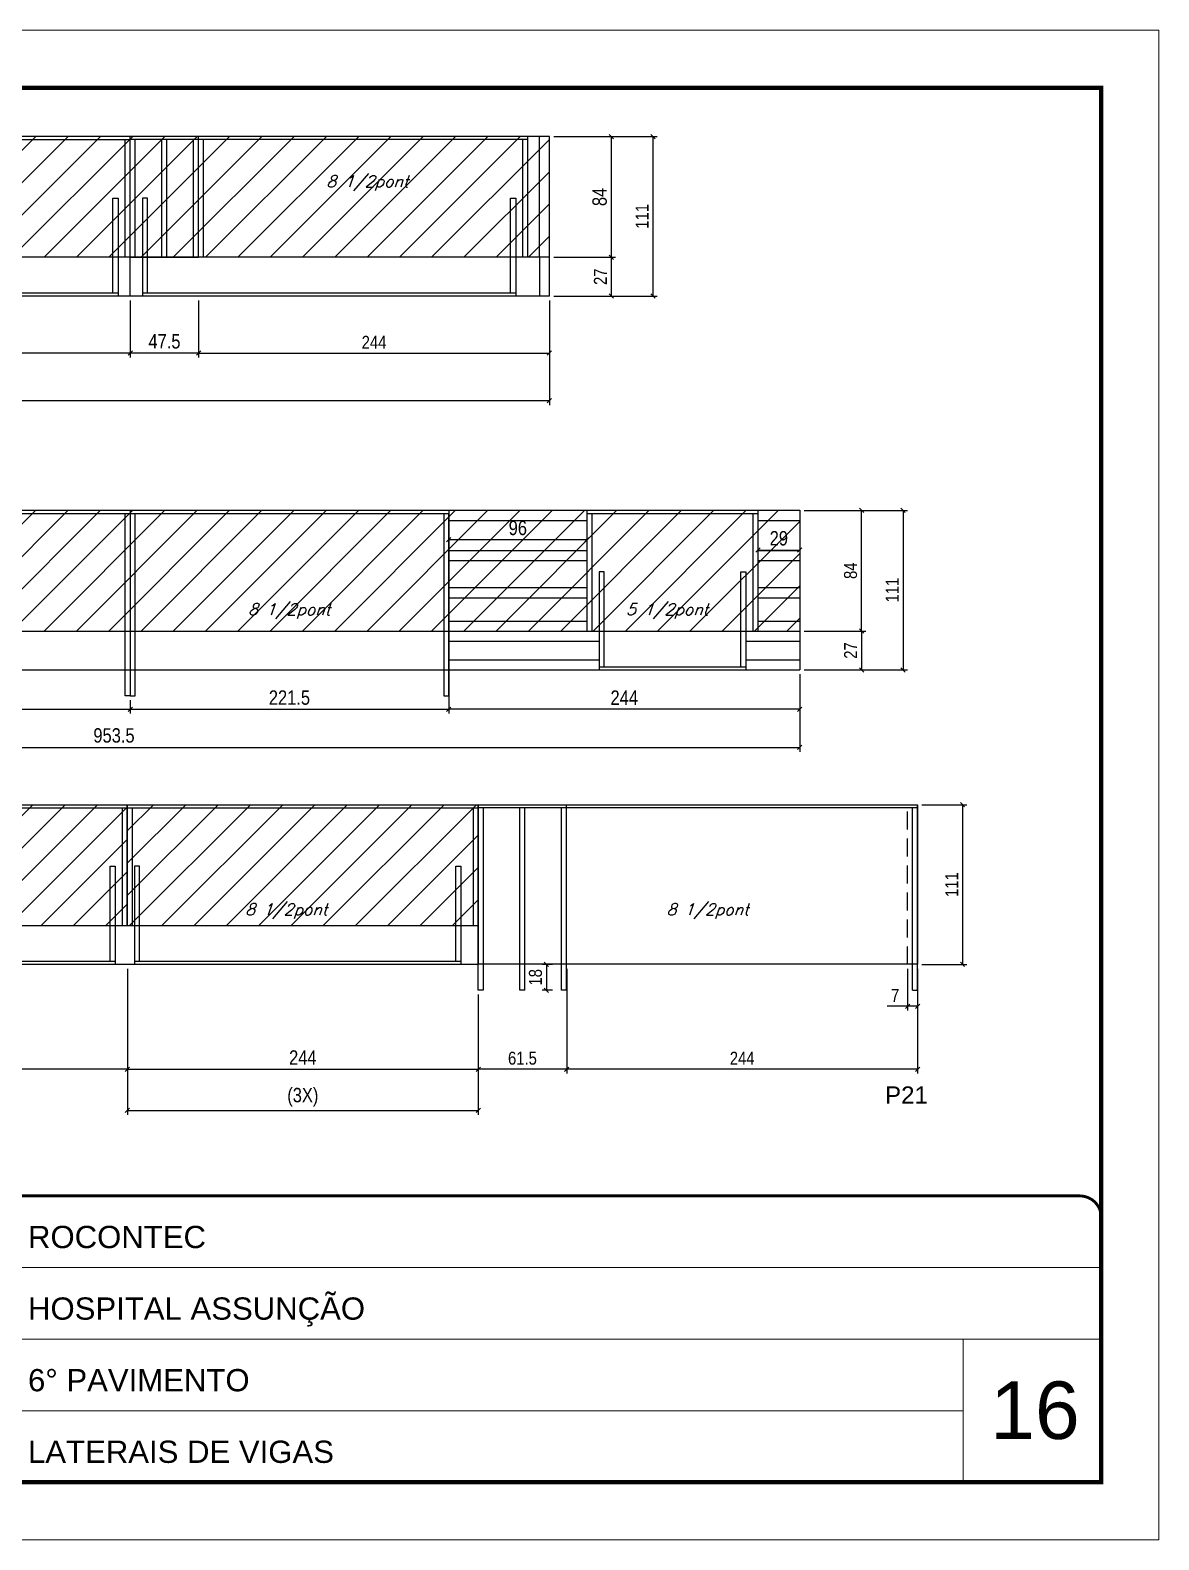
# Model space of a CAD drawing. Extents: x -20960 to -5926, y -2106 to 21915.
# Drawn here: x -6738 to -5953, y 17420 to 18470 of the extents above; entities that cross this region are included whole.
import ezdxf

# ---------------------------------------------------------------- set-up
doc = ezdxf.new("R2010")
doc.units = 0
for name, pattern in [('CONTINUO', [0]), ('DASHED', [0.75, 0.5, -0.25]), ('HIDDEN', [0.375, 0.25, -0.125])]:
    doc.linetypes.add(name, pattern=pattern)
for name, color, linetype in [('5', 5, 'Continuous'), ('COTA', 241, 'Continuous'), ('Painéis', 200, 'Continuous'), ('SARR_2.2x7', 40, 'Continuous'), ('SARR_3.5x7', 81, 'Continuous'), ('texto', 7, 'Continuous')]:
    doc.layers.add(name, color=color, linetype=linetype)
for name, color, linetype, lineweight in [('CARIMBO', 255, 'Continuous', 9), ('Folhas', 255, 'Continuous', 9), ('Hachura', 251, 'Continuous', 9), ('SARRAFO DE PRESSAO', 251, 'DASHED', 9)]:
    doc.layers.add(name, color=color, linetype=linetype, lineweight=lineweight)
doc.styles.add('ARIAL', font='arial.ttf')
doc.styles.add('COTA TECNICA', font='techl___.ttf', dxfattribs={"height": 10})
doc.styles.add('COTA TECNICA-50', font='techl___.ttf', dxfattribs={"height": 9})
doc.styles.add('Romans', font='romans.shx')
doc.styles.get("Standard").update_dxf_attribs({"font": 'arial.ttf'})
doc.dimstyles.new('COTA PAINEL-50', dxfattribs={"dimtxt": 9, "dimasz": 3, "dimexe": 3, "dimexo": 3, "dimgap": 3, "dimtad": 1, "dimdec": 1, "dimzin": 12, "dimdsep": 46, "dimtxsty": 'COTA TECNICA-50', "dimblk1": 'OBLIQUE', "dimblk2": 'OBLIQUE', "dimsah": 1, "dimcen": 0.9, "dimclrd": 4, "dimclre": 4, "dimclrt": 240, "dimadec": 1, "dimazin": 3, "dimtfac": 1, "dimtdec": 1, "dimtmove": 0, "dimatfit": 3, "dimfxl": 1, "dimtolj": 1, "dimtzin": 12, "dimarcsym": 0})
doc.dimstyles.new('PAINEL', dxfattribs={"dimtxt": 10, "dimasz": 3, "dimexe": 3, "dimexo": 3, "dimgap": 3, "dimtad": 1, "dimdec": 1, "dimzin": 12, "dimdsep": 46, "dimtxsty": 'COTA TECNICA', "dimblk1": 'OBLIQUE', "dimblk2": 'OBLIQUE', "dimsah": 1, "dimcen": 0.9, "dimclrd": 4, "dimclre": 4, "dimclrt": 240, "dimadec": 1, "dimazin": 3, "dimtfac": 1, "dimtdec": 1, "dimtmove": 0, "dimatfit": 3, "dimfxl": 1, "dimtolj": 1, "dimtzin": 12, "dimarcsym": 0})

# ---------------------------------------------------------------- blocks, each defined once
blk = doc.blocks.new('9999999999')
at = {"color": 30, "linetype": 'CONTINUO'}
for p, q in [((98564.6, 34379.6), (99584, 34379.6)), ((98564.6, 34329.8), (99488, 34329.8)), ((99584, 34329.8), (99488, 34329.8)), ((99488, 34329.8), (99488, 34230.2)), ((98564.6, 34280), (99488, 34280))]:
    blk.add_line(p, q, dxfattribs=at)
at = {"color": 30, "linetype": 'CONTINUO', "const_width": 2}
blk.add_lwpolyline([(99584, 34230.2), (99584, 34414.4, 0.414214), (99569, 34429.4), (98229, 34429.4, 0.414214), (98214, 34414.4), (98214, 34245.2, 0.414214), (98229, 34230.2), (99584, 34230.2)], format="xyb", dxfattribs=at)
at = {"layer": 'Folhas'}
blk.add_lwpolyline([(98139, 34190.2), (99624, 34190.2), (99624, 35240.2), (98139, 35240.2)], close=True, dxfattribs=at)
at = {"layer": 'Folhas', "color": 30, "const_width": 3}
blk.add_lwpolyline([(98214, 34230.2), (99584, 34230.2), (99584, 35200.2), (98214, 35200.2)], close=True, dxfattribs=at)
at = {"color": 7, "linetype": 'Continuous', "ltscale": 5, "style": 'ARIAL'}
for s, height, p in [('ROCONTEC', 15.48, (98837.7, 34393.1)), ('HOSPITAL ASSUNÇÃO', 15.483, (98837.7, 34343.3)), ('6° PAVIMENTO', 15.483, (98837.7, 34293.5)), ('LATERAIS DE VIGAS', 15.483, (98837.7, 34243.7))]:
    blk.add_text(s, height=height, dxfattribs=at).set_placement(p)
blk = doc.blocks.new('_Oblique')
at = {"color": 0, "linetype": 'ByBlock', "lineweight": -2}
blk.add_line((-0.5, -0.5), (0.5, 0.5), dxfattribs=at)
blk = doc.blocks.new('*D280')
at = {"layer": 'COTA', "color": 4, "linetype": 'ByBlock', "lineweight": -2, "transparency": 16777216}
for p, q in [((-6668.7, 18281.7), (-6668.7, 18242.1)), ((-6621.2, 18281.7), (-6621.2, 18242.1)), ((-6621.2, 18245.1), (-6668.7, 18245.1))]:
    blk.add_line(p, q, dxfattribs=at)
at = {"layer": 'Defpoints', "color": 0, "linetype": 'ByBlock', "transparency": 16777216}
for p in [(-6668.7, 18284.7), (-6621.2, 18284.7), (-6668.7, 18245.1)]:
    blk.add_point(p, dxfattribs=at)
at = {"layer": 'COTA', "color": 4, "linetype": 'ByBlock', "lineweight": -2, "transparency": 16777216, "xscale": 3, "yscale": 3, "zscale": 3, "rotation": 180}
blk.add_blockref('_Oblique', (-6668.7, 18245.1), dxfattribs=at)
at = {"layer": 'COTA', "color": 4, "linetype": 'ByBlock', "lineweight": -2, "transparency": 16777216, "xscale": 3, "yscale": 3, "zscale": 3}
blk.add_blockref('_Oblique', (-6621.2, 18245.1), dxfattribs=at)
at = {"layer": 'COTA', "color": 240, "linetype": 'ByBlock', "transparency": 16777216, "insert": (-6644.9, 18253.2), "char_height": 10, "attachment_point": 5, "style": 'COTA TECNICA'}
blk.add_mtext('\\A1;47.5', dxfattribs=at)
blk = doc.blocks.new('*D281')
at = {"layer": 'COTA', "color": 4, "linetype": 'ByBlock', "lineweight": -2, "transparency": 16777216}
for p, q in [((-6912.7, 18281.7), (-6912.7, 18242.1)), ((-6668.7, 18281.7), (-6668.7, 18242.1)), ((-6668.7, 18245.1), (-6912.7, 18245.1))]:
    blk.add_line(p, q, dxfattribs=at)
at = {"layer": 'Defpoints', "color": 0, "linetype": 'ByBlock', "transparency": 16777216}
for p in [(-6912.7, 18284.7), (-6668.7, 18284.7), (-6912.7, 18245.1)]:
    blk.add_point(p, dxfattribs=at)
at = {"layer": 'COTA', "color": 4, "linetype": 'ByBlock', "lineweight": -2, "transparency": 16777216, "xscale": 3, "yscale": 3, "zscale": 3, "rotation": 180}
blk.add_blockref('_Oblique', (-6912.7, 18245.1), dxfattribs=at)
at = {"layer": 'COTA', "color": 4, "linetype": 'ByBlock', "lineweight": -2, "transparency": 16777216, "xscale": 3, "yscale": 3, "zscale": 3}
blk.add_blockref('_Oblique', (-6668.7, 18245.1), dxfattribs=at)
at = {"layer": 'COTA', "color": 240, "linetype": 'ByBlock', "transparency": 16777216, "insert": (-6790.7, 18253.1), "char_height": 10, "attachment_point": 5, "style": 'COTA TECNICA'}
blk.add_mtext('\\A1;244', dxfattribs=at)
blk = doc.blocks.new('*D303')
at = {"layer": 'COTA', "color": 4, "linetype": 'ByBlock', "lineweight": -2, "transparency": 16777216}
for p, q in [((-6374.2, 18395.7), (-6331.2, 18395.7)), ((-6334.2, 18395.7), (-6334.2, 18311.7)), ((-6374.2, 18311.7), (-6331.2, 18311.7))]:
    blk.add_line(p, q, dxfattribs=at)
at = {"layer": 'Defpoints', "color": 0, "linetype": 'ByBlock', "transparency": 16777216}
for p in [(-6377.2, 18395.7), (-6377.2, 18311.7), (-6334.2, 18311.7)]:
    blk.add_point(p, dxfattribs=at)
at = {"layer": 'COTA', "color": 4, "linetype": 'ByBlock', "lineweight": -2, "transparency": 16777216, "xscale": 3, "yscale": 3, "zscale": 3}
for p, rotation in [((-6334.2, 18395.7), 90), ((-6334.2, 18311.7), 270)]:
    blk.add_blockref('_Oblique', p, dxfattribs=dict(at, rotation=rotation))
at = {"layer": 'COTA', "color": 240, "linetype": 'ByBlock', "transparency": 16777216, "insert": (-6342.3, 18353.7), "char_height": 10, "attachment_point": 5, "rotation": 90, "style": 'COTA TECNICA'}
blk.add_mtext('\\A1;84', dxfattribs=at)
blk = doc.blocks.new('*D284')
at = {"layer": 'COTA', "color": 4, "lineweight": -2, "transparency": 16777216}
for p, q in [((-6912.7, 18003.7), (-6912.7, 17994.3)), ((-6912.7, 17997.3), (-6668.7, 17997.3)), ((-6668.7, 18003.7), (-6668.7, 17994.3))]:
    blk.add_line(p, q, dxfattribs=at)
at = {"layer": 'Defpoints', "color": 0, "transparency": 16777216}
for p in [(-6912.7, 18006.7), (-6668.7, 18006.7), (-6668.7, 17997.3)]:
    blk.add_point(p, dxfattribs=at)
at = {"layer": 'COTA', "color": 4, "lineweight": -2, "transparency": 16777216, "xscale": 3, "yscale": 3, "zscale": 3, "rotation": 180}
blk.add_blockref('_Oblique', (-6912.7, 17997.3), dxfattribs=at)
at = {"layer": 'COTA', "color": 4, "lineweight": -2, "transparency": 16777216, "xscale": 3, "yscale": 3, "zscale": 3}
blk.add_blockref('_Oblique', (-6668.7, 17997.3), dxfattribs=at)
at = {"layer": 'COTA', "color": 240, "transparency": 16777216, "insert": (-6790.7, 18005.4), "char_height": 10, "attachment_point": 5, "style": 'COTA TECNICA'}
blk.add_mtext('\\A1;244', dxfattribs=at)
blk = doc.blocks.new('*D285')
at = {"layer": 'COTA', "color": 4, "lineweight": -2, "transparency": 16777216}
for p, q in [((-6203.2, 18021.7), (-6203.2, 17967.8)), ((-7156.7, 18003.7), (-7156.7, 17967.8)), ((-7156.7, 17970.8), (-6203.2, 17970.8))]:
    blk.add_line(p, q, dxfattribs=at)
at = {"layer": 'Defpoints', "color": 0, "transparency": 16777216}
for p in [(-6203.2, 18024.7), (-7156.7, 18006.7), (-6203.2, 17970.8)]:
    blk.add_point(p, dxfattribs=at)
at = {"layer": 'COTA', "color": 4, "lineweight": -2, "transparency": 16777216, "xscale": 3, "yscale": 3, "zscale": 3, "rotation": 180}
blk.add_blockref('_Oblique', (-7156.7, 17970.8), dxfattribs=at)
at = {"layer": 'COTA', "color": 4, "lineweight": -2, "transparency": 16777216, "xscale": 3, "yscale": 3, "zscale": 3}
blk.add_blockref('_Oblique', (-6203.2, 17970.8), dxfattribs=at)
at = {"layer": 'COTA', "color": 240, "transparency": 16777216, "insert": (-6680, 17979.1), "char_height": 10, "attachment_point": 5, "style": 'COTA TECNICA'}
blk.add_mtext('\\A1;953.5', dxfattribs=at)
blk = doc.blocks.new('*D286')
at = {"layer": 'COTA', "color": 4, "lineweight": -2, "ltscale": 25, "transparency": 16777216}
for p, q in [((-6668.7, 18003.7), (-6668.7, 17994.3)), ((-6668.7, 17997.3), (-6447.2, 17997.3)), ((-6447.2, 18003.7), (-6447.2, 17994.3))]:
    blk.add_line(p, q, dxfattribs=at)
at = {"layer": 'Defpoints', "color": 0, "ltscale": 25, "transparency": 16777216}
for p in [(-6668.7, 18006.7), (-6447.2, 18006.7), (-6447.2, 17997.3)]:
    blk.add_point(p, dxfattribs=at)
at = {"layer": 'COTA', "color": 4, "lineweight": -2, "ltscale": 25, "transparency": 16777216, "xscale": 3, "yscale": 3, "zscale": 3, "rotation": 180}
blk.add_blockref('_Oblique', (-6668.7, 17997.3), dxfattribs=at)
at = {"layer": 'COTA', "color": 4, "lineweight": -2, "ltscale": 25, "transparency": 16777216, "xscale": 3, "yscale": 3, "zscale": 3}
blk.add_blockref('_Oblique', (-6447.2, 17997.3), dxfattribs=at)
at = {"layer": 'COTA', "color": 240, "ltscale": 25, "transparency": 16777216, "insert": (-6558, 18005.4), "char_height": 10, "attachment_point": 5, "style": 'COTA TECNICA'}
blk.add_mtext('\\A1;221.5', dxfattribs=at)
blk = doc.blocks.new('*D287')
at = {"layer": 'COTA', "color": 4, "lineweight": -2, "ltscale": 25, "transparency": 16777216}
for p, q in [((-6670.7, 17816.9), (-6670.7, 17744)), ((-6426.7, 17798.9), (-6426.7, 17744)), ((-6670.7, 17747), (-6426.7, 17747))]:
    blk.add_line(p, q, dxfattribs=at)
at = {"layer": 'Defpoints', "color": 0, "ltscale": 25, "transparency": 16777216}
for p in [(-6670.7, 17819.9), (-6426.7, 17801.9), (-6426.7, 17747)]:
    blk.add_point(p, dxfattribs=at)
at = {"layer": 'COTA', "color": 4, "lineweight": -2, "ltscale": 25, "transparency": 16777216, "xscale": 3, "yscale": 3, "zscale": 3, "rotation": 180}
blk.add_blockref('_Oblique', (-6670.7, 17747), dxfattribs=at)
at = {"layer": 'COTA', "color": 4, "lineweight": -2, "ltscale": 25, "transparency": 16777216, "xscale": 3, "yscale": 3, "zscale": 3}
blk.add_blockref('_Oblique', (-6426.7, 17747), dxfattribs=at)
at = {"layer": 'COTA', "color": 240, "ltscale": 25, "transparency": 16777216, "insert": (-6548.7, 17755.1), "char_height": 10, "attachment_point": 5, "style": 'COTA TECNICA'}
blk.add_mtext('\\A1;244', dxfattribs=at)
blk = doc.blocks.new('*D304')
at = {"layer": 'COTA', "color": 4, "lineweight": -2, "ltscale": 25, "transparency": 16777216}
for p, q in [((-6447.2, 18125.7), (-6447.2, 18112.2)), ((-6351.2, 18125.7), (-6351.2, 18112.2)), ((-6351.2, 18115.2), (-6447.2, 18115.2))]:
    blk.add_line(p, q, dxfattribs=at)
at = {"layer": 'Defpoints', "color": 0, "ltscale": 25, "transparency": 16777216}
for p in [(-6447.2, 18128.7), (-6351.2, 18128.7), (-6447.2, 18115.2)]:
    blk.add_point(p, dxfattribs=at)
at = {"layer": 'COTA', "color": 4, "lineweight": -2, "ltscale": 25, "transparency": 16777216, "xscale": 3, "yscale": 3, "zscale": 3, "rotation": 180}
blk.add_blockref('_Oblique', (-6447.2, 18115.2), dxfattribs=at)
at = {"layer": 'COTA', "color": 4, "lineweight": -2, "ltscale": 25, "transparency": 16777216, "xscale": 3, "yscale": 3, "zscale": 3}
blk.add_blockref('_Oblique', (-6351.2, 18115.2), dxfattribs=at)
at = {"layer": 'COTA', "color": 240, "ltscale": 25, "transparency": 16777216, "insert": (-6399.2, 18123.4), "char_height": 10, "attachment_point": 5, "style": 'COTA TECNICA'}
blk.add_mtext('\\A1;96', dxfattribs=at)
blk = doc.blocks.new('*D305')
at = {"layer": 'COTA', "color": 4, "lineweight": -2, "ltscale": 25, "transparency": 16777216}
for p, q in [((-6232.2, 18125.7), (-6232.2, 18105.1)), ((-6203.2, 18125.7), (-6203.2, 18105.1)), ((-6232.2, 18108.1), (-6203.2, 18108.1))]:
    blk.add_line(p, q, dxfattribs=at)
at = {"layer": 'Defpoints', "color": 0, "ltscale": 25, "transparency": 16777216}
for p in [(-6232.2, 18128.7), (-6203.2, 18128.7), (-6203.2, 18108.1)]:
    blk.add_point(p, dxfattribs=at)
at = {"layer": 'COTA', "color": 4, "lineweight": -2, "ltscale": 25, "transparency": 16777216, "xscale": 3, "yscale": 3, "zscale": 3, "rotation": 180}
blk.add_blockref('_Oblique', (-6232.2, 18108.1), dxfattribs=at)
at = {"layer": 'COTA', "color": 4, "lineweight": -2, "ltscale": 25, "transparency": 16777216, "xscale": 3, "yscale": 3, "zscale": 3}
blk.add_blockref('_Oblique', (-6203.2, 18108.1), dxfattribs=at)
at = {"layer": 'COTA', "color": 240, "ltscale": 25, "transparency": 16777216, "insert": (-6217.7, 18116.2), "char_height": 10, "attachment_point": 5, "style": 'COTA TECNICA'}
blk.add_mtext('\\A1;29', dxfattribs=at)
blk = doc.blocks.new('*D288')
at = {"layer": 'COTA', "color": 4, "lineweight": -2, "ltscale": 25, "transparency": 16777216}
for p, q in [((-6670.7, 17816.9), (-6670.7, 17715.3)), ((-6426.7, 17798.9), (-6426.7, 17715.3)), ((-6670.7, 17718.3), (-6426.7, 17718.3))]:
    blk.add_line(p, q, dxfattribs=at)
at = {"layer": 'Defpoints', "color": 0, "ltscale": 25, "transparency": 16777216}
for p in [(-6670.7, 17819.9), (-6426.7, 17801.9), (-6426.7, 17718.3)]:
    blk.add_point(p, dxfattribs=at)
at = {"layer": 'COTA', "color": 4, "lineweight": -2, "ltscale": 25, "transparency": 16777216, "xscale": 3, "yscale": 3, "zscale": 3, "rotation": 180}
blk.add_blockref('_Oblique', (-6670.7, 17718.3), dxfattribs=at)
at = {"layer": 'COTA', "color": 4, "lineweight": -2, "ltscale": 25, "transparency": 16777216, "xscale": 3, "yscale": 3, "zscale": 3}
blk.add_blockref('_Oblique', (-6426.7, 17718.3), dxfattribs=at)
at = {"layer": 'COTA', "color": 240, "ltscale": 25, "transparency": 16777216, "insert": (-6548.7, 17727.5), "char_height": 10, "attachment_point": 5, "style": 'COTA TECNICA'}
blk.add_mtext('\\A1;(3X)', dxfattribs=at)
blk = doc.blocks.new('*D289')
at = {"layer": 'COTA', "color": 4, "lineweight": -2, "ltscale": 25, "transparency": 16777216}
for p, q in [((-6447.2, 18021.7), (-6447.2, 17994.3)), ((-6203.2, 18021.7), (-6203.2, 17994.3)), ((-6203.2, 17997.3), (-6447.2, 17997.3))]:
    blk.add_line(p, q, dxfattribs=at)
at = {"layer": 'Defpoints', "color": 0, "ltscale": 25, "transparency": 16777216}
for p in [(-6447.2, 18024.7), (-6203.2, 18024.7), (-6447.2, 17997.3)]:
    blk.add_point(p, dxfattribs=at)
at = {"layer": 'COTA', "color": 4, "lineweight": -2, "ltscale": 25, "transparency": 16777216, "xscale": 3, "yscale": 3, "zscale": 3, "rotation": 180}
blk.add_blockref('_Oblique', (-6447.2, 17997.3), dxfattribs=at)
at = {"layer": 'COTA', "color": 4, "lineweight": -2, "ltscale": 25, "transparency": 16777216, "xscale": 3, "yscale": 3, "zscale": 3}
blk.add_blockref('_Oblique', (-6203.2, 17997.3), dxfattribs=at)
at = {"layer": 'COTA', "color": 240, "ltscale": 25, "transparency": 16777216, "insert": (-6325.2, 18005.4), "char_height": 10, "attachment_point": 5, "style": 'COTA TECNICA'}
blk.add_mtext('\\A1;244', dxfattribs=at)
blk = doc.blocks.new('*D290')
at = {"layer": 'COTA', "color": 4, "lineweight": -2, "ltscale": 25, "transparency": 16777216}
for p, q in [((-6914.7, 17816.9), (-6914.7, 17744)), ((-6670.7, 17816.7), (-6670.7, 17744)), ((-6670.7, 17747), (-6914.7, 17747))]:
    blk.add_line(p, q, dxfattribs=at)
at = {"layer": 'Defpoints', "color": 0, "ltscale": 25, "transparency": 16777216}
for p in [(-6914.7, 17819.9), (-6670.7, 17819.7), (-6914.7, 17747)]:
    blk.add_point(p, dxfattribs=at)
at = {"layer": 'COTA', "color": 4, "lineweight": -2, "ltscale": 25, "transparency": 16777216, "xscale": 3, "yscale": 3, "zscale": 3, "rotation": 180}
blk.add_blockref('_Oblique', (-6914.7, 17747), dxfattribs=at)
at = {"layer": 'COTA', "color": 4, "lineweight": -2, "ltscale": 25, "transparency": 16777216, "xscale": 3, "yscale": 3, "zscale": 3}
blk.add_blockref('_Oblique', (-6670.7, 17747), dxfattribs=at)
at = {"layer": 'COTA', "color": 240, "ltscale": 25, "transparency": 16777216, "insert": (-6792.7, 17755.1), "char_height": 10, "attachment_point": 5, "style": 'COTA TECNICA'}
blk.add_mtext('\\A1;244', dxfattribs=at)
blk = doc.blocks.new('*D292')
at = {"layer": 'COTA', "color": 4, "lineweight": -2, "transparency": 16777216}
for p, q in [((-6621.2, 18281.7), (-6621.2, 18242.1)), ((-6377.2, 18281.7), (-6377.2, 18242.1)), ((-6621.2, 18245.1), (-6377.2, 18245.1))]:
    blk.add_line(p, q, dxfattribs=at)
at = {"layer": 'Defpoints', "color": 0, "transparency": 16777216}
for p in [(-6621.2, 18284.7), (-6377.2, 18284.7), (-6377.2, 18245.1)]:
    blk.add_point(p, dxfattribs=at)
at = {"layer": 'COTA', "color": 4, "lineweight": -2, "transparency": 16777216, "xscale": 3, "yscale": 3, "zscale": 3, "rotation": 180}
blk.add_blockref('_Oblique', (-6621.2, 18245.1), dxfattribs=at)
at = {"layer": 'COTA', "color": 4, "lineweight": -2, "transparency": 16777216, "xscale": 3, "yscale": 3, "zscale": 3}
blk.add_blockref('_Oblique', (-6377.2, 18245.1), dxfattribs=at)
at = {"layer": 'COTA', "color": 240, "transparency": 16777216, "insert": (-6499.2, 18252.6), "char_height": 9, "attachment_point": 5, "style": 'COTA TECNICA-50'}
blk.add_mtext('\\A1;244', dxfattribs=at)
blk = doc.blocks.new('*D307')
at = {"layer": 'COTA', "color": 4, "lineweight": -2, "transparency": 16777216}
for p, q in [((-6200.2, 18135.7), (-6157.2, 18135.7)), ((-6160.2, 18051.7), (-6160.2, 18135.7)), ((-6200.2, 18051.7), (-6157.2, 18051.7))]:
    blk.add_line(p, q, dxfattribs=at)
at = {"layer": 'Defpoints', "color": 0, "transparency": 16777216}
for p in [(-6203.2, 18135.7), (-6160.2, 18135.7), (-6203.2, 18051.7)]:
    blk.add_point(p, dxfattribs=at)
at = {"layer": 'COTA', "color": 4, "lineweight": -2, "transparency": 16777216, "xscale": 3, "yscale": 3, "zscale": 3}
for p, rotation in [((-6160.2, 18135.7), 90), ((-6160.2, 18051.7), 270)]:
    blk.add_blockref('_Oblique', p, dxfattribs=dict(at, rotation=rotation))
at = {"layer": 'COTA', "color": 240, "transparency": 16777216, "insert": (-6167.8, 18093.7), "char_height": 9, "attachment_point": 5, "rotation": 90, "style": 'COTA TECNICA-50'}
blk.add_mtext('\\A1;84', dxfattribs=at)
blk = doc.blocks.new('*D293')
at = {"layer": 'COTA', "color": 4, "lineweight": -2, "transparency": 16777216}
for p, q in [((-7156.7, 18281.7), (-7156.7, 18208.9)), ((-6377.2, 18281.7), (-6377.2, 18208.9)), ((-6377.2, 18211.9), (-7156.7, 18211.9))]:
    blk.add_line(p, q, dxfattribs=at)
at = {"layer": 'Defpoints', "color": 0, "transparency": 16777216}
for p in [(-7156.7, 18284.7), (-6377.2, 18284.7), (-7156.7, 18211.9)]:
    blk.add_point(p, dxfattribs=at)
at = {"layer": 'COTA', "color": 4, "lineweight": -2, "transparency": 16777216, "xscale": 3, "yscale": 3, "zscale": 3, "rotation": 180}
blk.add_blockref('_Oblique', (-7156.7, 18211.9), dxfattribs=at)
at = {"layer": 'COTA', "color": 4, "lineweight": -2, "transparency": 16777216, "xscale": 3, "yscale": 3, "zscale": 3}
blk.add_blockref('_Oblique', (-6377.2, 18211.9), dxfattribs=at)
at = {"layer": 'COTA', "color": 240, "transparency": 16777216, "insert": (-6766.9, 18219.5), "char_height": 9, "attachment_point": 5, "style": 'COTA TECNICA-50'}
blk.add_mtext('\\A1;779.5', dxfattribs=at)
blk = doc.blocks.new('*D311')
at = {"layer": 'COTA', "color": 4, "lineweight": -2, "transparency": 16777216}
for p, q in [((-6374.2, 18395.7), (-6302.3, 18395.7)), ((-6305.3, 18395.7), (-6305.3, 18284.7)), ((-6374.2, 18284.7), (-6302.3, 18284.7))]:
    blk.add_line(p, q, dxfattribs=at)
at = {"layer": 'Defpoints', "color": 0, "transparency": 16777216}
for p in [(-6377.2, 18395.7), (-6377.2, 18284.7), (-6305.3, 18284.7)]:
    blk.add_point(p, dxfattribs=at)
at = {"layer": 'COTA', "color": 4, "lineweight": -2, "transparency": 16777216, "xscale": 3, "yscale": 3, "zscale": 3}
for p, rotation in [((-6305.3, 18395.7), 90), ((-6305.3, 18284.7), 270)]:
    blk.add_blockref('_Oblique', p, dxfattribs=dict(at, rotation=rotation))
at = {"layer": 'COTA', "color": 240, "transparency": 16777216, "insert": (-6312.8, 18340.2), "char_height": 9, "attachment_point": 5, "rotation": 90, "style": 'COTA TECNICA-50'}
blk.add_mtext('\\A1;111', dxfattribs=at)
blk = doc.blocks.new('*D302')
at = {"layer": 'COTA', "color": 4, "lineweight": -2, "transparency": 16777216}
for p, q in [((-6374.2, 18311.7), (-6331.2, 18311.7)), ((-6334.2, 18311.7), (-6334.2, 18284.7)), ((-6374.2, 18284.7), (-6331.2, 18284.7))]:
    blk.add_line(p, q, dxfattribs=at)
at = {"layer": 'Defpoints', "color": 0, "transparency": 16777216}
for p in [(-6377.2, 18311.7), (-6377.2, 18284.7), (-6334.2, 18284.7)]:
    blk.add_point(p, dxfattribs=at)
at = {"layer": 'COTA', "color": 4, "lineweight": -2, "transparency": 16777216, "xscale": 3, "yscale": 3, "zscale": 3}
for p, rotation in [((-6334.2, 18311.7), 90), ((-6334.2, 18284.7), 270)]:
    blk.add_blockref('_Oblique', p, dxfattribs=dict(at, rotation=rotation))
at = {"layer": 'COTA', "color": 240, "transparency": 16777216, "insert": (-6341.8, 18298.2), "char_height": 9, "attachment_point": 5, "rotation": 90, "style": 'COTA TECNICA-50'}
blk.add_mtext('\\A1;27', dxfattribs=at)
blk = doc.blocks.new('*D294')
at = {"layer": 'COTA', "color": 4, "lineweight": -2, "transparency": 16777216}
for p, q in [((-6200.2, 18135.7), (-6128.3, 18135.7)), ((-6131.3, 18135.7), (-6131.3, 18024.7)), ((-6200.2, 18024.7), (-6128.3, 18024.7))]:
    blk.add_line(p, q, dxfattribs=at)
at = {"layer": 'Defpoints', "color": 0, "transparency": 16777216}
for p in [(-6203.2, 18135.7), (-6203.2, 18024.7), (-6131.3, 18024.7)]:
    blk.add_point(p, dxfattribs=at)
at = {"layer": 'COTA', "color": 4, "lineweight": -2, "transparency": 16777216, "xscale": 3, "yscale": 3, "zscale": 3}
for p, rotation in [((-6131.3, 18135.7), 90), ((-6131.3, 18024.7), 270)]:
    blk.add_blockref('_Oblique', p, dxfattribs=dict(at, rotation=rotation))
at = {"layer": 'COTA', "color": 240, "transparency": 16777216, "insert": (-6138.9, 18080.2), "char_height": 9, "attachment_point": 5, "rotation": 90, "style": 'COTA TECNICA-50'}
blk.add_mtext('\\A1;111', dxfattribs=at)
blk = doc.blocks.new('*D295')
at = {"layer": 'COTA', "color": 4, "lineweight": -2, "transparency": 16777216}
for p, q in [((-6200.2, 18051.7), (-6157.2, 18051.7)), ((-6160.2, 18051.7), (-6160.2, 18024.7)), ((-6200.2, 18024.7), (-6157.2, 18024.7))]:
    blk.add_line(p, q, dxfattribs=at)
at = {"layer": 'Defpoints', "color": 0, "transparency": 16777216}
for p in [(-6203.2, 18051.7), (-6203.2, 18024.7), (-6160.2, 18024.7)]:
    blk.add_point(p, dxfattribs=at)
at = {"layer": 'COTA', "color": 4, "lineweight": -2, "transparency": 16777216, "xscale": 3, "yscale": 3, "zscale": 3}
for p, rotation in [((-6160.2, 18051.7), 90), ((-6160.2, 18024.7), 270)]:
    blk.add_blockref('_Oblique', p, dxfattribs=dict(at, rotation=rotation))
at = {"layer": 'COTA', "color": 240, "transparency": 16777216, "insert": (-6167.8, 18038.2), "char_height": 9, "attachment_point": 5, "rotation": 90, "style": 'COTA TECNICA-50'}
blk.add_mtext('\\A1;27', dxfattribs=at)
blk = doc.blocks.new('*D299')
at = {"layer": 'COTA', "color": 4, "lineweight": -2, "transparency": 16777216}
for p, q in [((-6365.2, 17816.9), (-6365.2, 17744)), ((-6121.2, 17816.9), (-6121.2, 17744)), ((-6121.2, 17747), (-6365.2, 17747))]:
    blk.add_line(p, q, dxfattribs=at)
at = {"layer": 'Defpoints', "color": 0, "transparency": 16777216}
for p in [(-6365.2, 17819.9), (-6121.2, 17819.9), (-6365.2, 17747)]:
    blk.add_point(p, dxfattribs=at)
at = {"layer": 'COTA', "color": 4, "lineweight": -2, "transparency": 16777216, "xscale": 3, "yscale": 3, "zscale": 3, "rotation": 180}
blk.add_blockref('_Oblique', (-6365.2, 17747), dxfattribs=at)
at = {"layer": 'COTA', "color": 4, "lineweight": -2, "transparency": 16777216, "xscale": 3, "yscale": 3, "zscale": 3}
blk.add_blockref('_Oblique', (-6121.2, 17747), dxfattribs=at)
at = {"layer": 'COTA', "color": 240, "transparency": 16777216, "insert": (-6243.2, 17754.6), "char_height": 9, "attachment_point": 5, "style": 'COTA TECNICA-50'}
blk.add_mtext('\\A1;244', dxfattribs=at)
blk = doc.blocks.new('*D300')
at = {"layer": 'COTA', "color": 4, "lineweight": -2, "transparency": 16777216}
for p, q in [((-6365.2, 17816.9), (-6365.2, 17744)), ((-6426.7, 17798.9), (-6426.7, 17744)), ((-6365.2, 17747), (-6426.7, 17747))]:
    blk.add_line(p, q, dxfattribs=at)
at = {"layer": 'Defpoints', "color": 0, "transparency": 16777216}
for p in [(-6365.2, 17819.9), (-6426.7, 17801.9), (-6426.7, 17747)]:
    blk.add_point(p, dxfattribs=at)
at = {"layer": 'COTA', "color": 4, "lineweight": -2, "transparency": 16777216, "xscale": 3, "yscale": 3, "zscale": 3, "rotation": 180}
blk.add_blockref('_Oblique', (-6426.7, 17747), dxfattribs=at)
at = {"layer": 'COTA', "color": 4, "lineweight": -2, "transparency": 16777216, "xscale": 3, "yscale": 3, "zscale": 3}
blk.add_blockref('_Oblique', (-6365.2, 17747), dxfattribs=at)
at = {"layer": 'COTA', "color": 240, "transparency": 16777216, "insert": (-6396, 17754.6), "char_height": 9, "attachment_point": 5, "style": 'COTA TECNICA-50'}
blk.add_mtext('\\A1;61.5', dxfattribs=at)
blk = doc.blocks.new('*D301')
at = {"layer": 'COTA', "color": 4, "lineweight": -2, "transparency": 16777216}
for p, q in [((-6375.2, 17819.9), (-6382.3, 17819.9)), ((-6379.3, 17819.9), (-6379.3, 17801.9)), ((-6375.2, 17801.9), (-6382.3, 17801.9))]:
    blk.add_line(p, q, dxfattribs=at)
at = {"layer": 'Defpoints', "color": 0, "transparency": 16777216}
for p in [(-6372.2, 17819.9), (-6379.3, 17801.9), (-6372.2, 17801.9)]:
    blk.add_point(p, dxfattribs=at)
at = {"layer": 'COTA', "color": 4, "lineweight": -2, "transparency": 16777216, "xscale": 3, "yscale": 3, "zscale": 3}
for p, rotation in [((-6379.3, 17819.9), 90), ((-6379.3, 17801.9), 270)]:
    blk.add_blockref('_Oblique', p, dxfattribs=dict(at, rotation=rotation))
at = {"layer": 'COTA', "color": 240, "transparency": 16777216, "insert": (-6386.9, 17810.9), "char_height": 9, "attachment_point": 5, "rotation": 90, "style": 'COTA TECNICA-50'}
blk.add_mtext('\\A1;18', dxfattribs=at)
blk = doc.blocks.new('*D309')
at = {"layer": 'COTA', "color": 4, "lineweight": -2, "transparency": 16777216}
for p, q in [((-6118.2, 17930.9), (-6087, 17930.9)), ((-6090, 17930.9), (-6090, 17819.9)), ((-6118.2, 17819.9), (-6087, 17819.9))]:
    blk.add_line(p, q, dxfattribs=at)
at = {"layer": 'Defpoints', "color": 0, "transparency": 16777216}
for p in [(-6121.2, 17930.9), (-6121.2, 17819.9), (-6090, 17819.9)]:
    blk.add_point(p, dxfattribs=at)
at = {"layer": 'COTA', "color": 4, "lineweight": -2, "transparency": 16777216, "xscale": 3, "yscale": 3, "zscale": 3}
for p, rotation in [((-6090, 17930.9), 90), ((-6090, 17819.9), 270)]:
    blk.add_blockref('_Oblique', p, dxfattribs=dict(at, rotation=rotation))
at = {"layer": 'COTA', "color": 240, "transparency": 16777216, "insert": (-6097.5, 17875.4), "char_height": 9, "attachment_point": 5, "rotation": 90, "style": 'COTA TECNICA-50'}
blk.add_mtext('\\A1;111', dxfattribs=at)
blk = doc.blocks.new('*D310')
at = {"layer": 'COTA', "color": 4, "lineweight": -2, "transparency": 16777216}
for p, q in [((-6128.2, 17816.9), (-6128.2, 17787.8)), ((-6121.2, 17816.9), (-6121.2, 17787.8)), ((-6128.2, 17790.8), (-6142.4, 17790.8)), ((-6121.2, 17790.8), (-6128.2, 17790.8))]:
    blk.add_line(p, q, dxfattribs=at)
at = {"layer": 'Defpoints', "color": 0, "transparency": 16777216}
for p in [(-6128.2, 17819.9), (-6121.2, 17819.9), (-6128.2, 17790.8)]:
    blk.add_point(p, dxfattribs=at)
at = {"layer": 'COTA', "color": 4, "lineweight": -2, "transparency": 16777216, "xscale": 3, "yscale": 3, "zscale": 3, "rotation": 180}
blk.add_blockref('_Oblique', (-6128.2, 17790.8), dxfattribs=at)
at = {"layer": 'COTA', "color": 4, "lineweight": -2, "transparency": 16777216, "xscale": 3, "yscale": 3, "zscale": 3}
blk.add_blockref('_Oblique', (-6121.2, 17790.8), dxfattribs=at)
at = {"layer": 'COTA', "color": 240, "transparency": 16777216, "insert": (-6136.8, 17798.3), "char_height": 9, "attachment_point": 5, "style": 'COTA TECNICA-50'}
blk.add_mtext('\\A1;7', dxfattribs=at)

msp = doc.modelspace()

# ---------------------------------------------------------------- hatches: boundary and pattern name
at = {"layer": 'Hachura', "ltscale": 25}
h = msp.add_hatch(dxfattribs=at)
h.set_pattern_fill('ANSI31', color=256, scale=5)
h.set_pattern_definition([(45, (-147929.225, -14834.016), (-11.2253202, 11.2253202), [])])
h.paths.add_polyline_path([(-7156.71, 18395.73), (-7156.71, 18311.73), (-6377.19, 18311.73), (-6377.19, 18395.73)])
h = msp.add_hatch(dxfattribs=at)
h.set_pattern_fill('ANSI31', color=256, scale=5)
h.set_pattern_definition([(45, (-147929.225, -15094.034), (-11.2253202, 11.2253202), [])])
h.paths.add_polyline_path([(-7156.71, 18135.71), (-7156.71, 18051.71), (-6203.21, 18051.71), (-6203.21, 18135.71)])
h = msp.add_hatch(dxfattribs=at)
h.set_pattern_fill('ANSI31', color=256, scale=5)
h.set_pattern_definition([(45, (-147931.266, -15298.799), (-11.2253202, 11.2253202), [])])
h.paths.add_polyline_path([(-7158.75, 17930.94), (-7158.75, 17846.94), (-6670.75, 17846.94), (-6670.75, 17930.94)])
h = msp.add_hatch(dxfattribs=at)
h.set_pattern_fill('ANSI31', color=256, scale=5)
h.set_pattern_definition([(45, (-147443.266, -15298.799), (-11.2253202, 11.2253202), [])])
h.paths.add_polyline_path([(-6670.75, 17930.94), (-6670.75, 17846.94), (-6426.75, 17846.94), (-6426.75, 17930.94)])

# ---------------------------------------------------------------- linework, layer by layer
at = {"layer": 'Painéis', "linetype": 'ByBlock'}
for p, q in [((-6377.19, 18395.73), (-7156.71, 18395.73)), ((-6668.69, 18284.73), (-6668.69, 18395.73)), ((-6621.19, 18311.73), (-6621.19, 18395.73)), ((-6377.19, 18284.73), (-6377.19, 18395.73)), ((-6377.19, 18311.73), (-7156.71, 18311.73)), ((-6377.19, 18284.73), (-7156.71, 18284.73)), ((-7156.71, 18135.71), (-6447.21, 18135.71)), ((-6668.71, 18135.71), (-6668.71, 18024.71)), ((-6447.21, 18135.71), (-6447.21, 18051.71)), ((-6447.21, 18135.71), (-6203.21, 18135.71)), ((-6447.21, 18135.71), (-6447.21, 18024.71)), ((-6203.21, 18135.71), (-6203.21, 18024.71)), ((-7156.71, 18051.71), (-6203.21, 18051.71)), ((-7156.71, 18024.71), (-6203.21, 18024.71)), ((-7158.75, 17930.94), (-6426.75, 17930.94)), ((-6670.75, 17930.94), (-6670.75, 17846.94)), ((-6426.75, 17930.94), (-6426.75, 17819.94)), ((-6365.25, 17819.94), (-6365.25, 17930.94)), ((-7158.75, 17846.94), (-6670.75, 17846.94)), ((-6670.75, 17846.94), (-6426.75, 17846.94)), ((-7158.75, 17819.94), (-6426.75, 17819.94))]:
    msp.add_line(p, q, dxfattribs=at)
at = {"layer": 'Painéis', "ltscale": 25}
msp.add_line((-6670.75, 17846.94), (-6670.75, 17930.94), dxfattribs=at)
at = {"layer": 'Painéis', "linetype": 'ByBlock'}
msp.add_lwpolyline([(-6668.69, 18311.73), (-6621.19, 18311.73)], dxfattribs=at)
msp.add_lwpolyline([(-6121.25, 17819.94), (-6426.75, 17819.94), (-6426.75, 17930.94), (-6121.25, 17930.94)], close=True, dxfattribs=at)
at = {"layer": 'SARR_2.2x7', "linetype": 'Continuous', "ltscale": 50}
for p, q in [((-6912.71, 18393.53), (-6668.69, 18393.53)), ((-6621.19, 18393.53), (-6668.69, 18393.53)), ((-6392.19, 18393.53), (-6621.19, 18393.53)), ((-6392.19, 18393.53), (-6392.19, 18395.73)), ((-6384.19, 18311.73), (-6384.19, 18395.73)), ((-6384.19, 18311.73), (-6384.19, 18284.73)), ((-6904.21, 18286.93), (-6677.21, 18286.93)), ((-6660.19, 18286.93), (-6400.69, 18286.93)), ((-6912.71, 18133.51), (-6668.71, 18133.51)), ((-6668.71, 18133.51), (-6447.21, 18133.51)), ((-6351.21, 18133.51), (-6232.21, 18133.51)), ((-6447.21, 18128.71), (-6351.21, 18128.71)), ((-6232.21, 18128.71), (-6203.21, 18128.71)), ((-6447.21, 18107.82), (-6351.21, 18107.82)), ((-6232.21, 18107.82), (-6203.21, 18107.82)), ((-6447.21, 18100.82), (-6351.21, 18100.82)), ((-6232.21, 18100.82), (-6203.21, 18100.82)), ((-6447.21, 18081.95), (-6351.21, 18081.95)), ((-6232.21, 18081.95), (-6203.21, 18081.95)), ((-6447.21, 18074.95), (-6351.21, 18074.95)), ((-6232.21, 18074.95), (-6203.21, 18074.95)), ((-6447.21, 18058.71), (-6351.21, 18058.71)), ((-6232.21, 18058.71), (-6203.21, 18058.71)), ((-6447.21, 18044.71), (-6342.71, 18044.71)), ((-6240.71, 18044.71), (-6203.21, 18044.71)), ((-6447.21, 18031.71), (-6342.71, 18031.71)), ((-6240.71, 18031.71), (-6203.21, 18031.71)), ((-6342.71, 18026.91), (-6240.71, 18026.91)), ((-6914.75, 17928.74), (-6670.75, 17928.74)), ((-6670.75, 17928.74), (-6426.75, 17928.74)), ((-6365.25, 17928.74), (-6426.75, 17928.74)), ((-6121.25, 17928.75), (-6365.25, 17928.74)), ((-6121.25, 17928.75), (-6121.25, 17930.94)), ((-6906.25, 17822.14), (-6679.25, 17822.14)), ((-6665.75, 17822.14), (-6438.75, 17822.14))]:
    msp.add_line(p, q, dxfattribs=at)
at = {"layer": 'SARR_2.2x7', "linetype": 'HIDDEN', "ltscale": 50}
msp.add_line((-6128.25, 17819.94), (-6128.25, 17930.94), dxfattribs=at)
at = {"layer": 'SARR_3.5x7'}
for p, q in [((-6672.19, 18311.73), (-6672.19, 18393.53)), ((-6668.69, 18311.73), (-6668.69, 18393.53)), ((-6665.19, 18311.73), (-6665.19, 18393.53)), ((-6646.69, 18311.73), (-6646.69, 18393.53)), ((-6643.19, 18311.73), (-6643.19, 18393.53)), ((-6624.69, 18311.73), (-6624.69, 18393.53)), ((-6621.19, 18311.73), (-6621.19, 18393.53)), ((-6617.69, 18311.73), (-6617.69, 18393.53)), ((-6395.69, 18311.73), (-6395.69, 18393.53)), ((-6392.19, 18311.73), (-6392.19, 18393.53)), ((-6447.21, 18135.71), (-6447.21, 18006.71)), ((-6351.21, 18135.71), (-6351.21, 18051.71)), ((-6347.71, 18133.51), (-6347.71, 18051.71)), ((-6235.71, 18133.51), (-6235.71, 18051.71)), ((-6232.21, 18135.71), (-6232.21, 18051.71)), ((-6670.75, 17928.74), (-6670.75, 17846.94)), ((-6667.25, 17928.74), (-6667.25, 17846.94)), ((-6426.75, 17930.94), (-6426.75, 17846.94)), ((-6426.75, 17801.94), (-6426.75, 17928.74)), ((-6397.75, 17801.94), (-6397.75, 17928.74)), ((-6394.25, 17801.94), (-6394.25, 17928.74)), ((-6368.75, 17801.94), (-6368.75, 17928.74)), ((-6365.25, 17801.94), (-6365.25, 17928.74)), ((-6124.75, 17801.95), (-6124.75, 17928.75)), ((-6121.25, 17801.95), (-6121.25, 17928.75)), ((-6423.25, 17801.94), (-6426.75, 17801.94)), ((-6394.25, 17801.94), (-6397.75, 17801.94)), ((-6365.25, 17801.94), (-6368.75, 17801.94)), ((-6124.75, 17801.95), (-6121.25, 17801.95))]:
    msp.add_line(p, q, dxfattribs=at)
for points in [[(-6680.71, 18286.93), (-6680.71, 18352.93), (-6677.21, 18352.93), (-6677.21, 18284.73)], [(-6656.69, 18286.93), (-6656.69, 18352.93), (-6660.19, 18352.93), (-6660.19, 18284.73)], [(-6404.19, 18286.93), (-6404.19, 18352.93), (-6400.69, 18352.93), (-6400.69, 18284.73)], [(-6668.71, 18133.51), (-6668.71, 18006.71), (-6672.21, 18006.71), (-6672.21, 18133.51)], [(-6668.71, 18133.51), (-6668.71, 18006.71), (-6665.21, 18006.71), (-6665.21, 18133.51)], [(-6450.71, 18133.51), (-6450.71, 18006.71), (-6447.21, 18006.71), (-6447.21, 18133.51)], [(-6339.21, 18026.91), (-6339.21, 18092.91), (-6342.71, 18092.91), (-6342.71, 18024.71)], [(-6244.21, 18026.91), (-6244.21, 18092.91), (-6240.71, 18092.91), (-6240.71, 18024.71)], [(-6674.25, 17928.74), (-6674.25, 17846.94)], [(-6670.75, 17846.94), (-6670.75, 17930.94)], [(-6670.75, 17846.94), (-6670.75, 17930.94)], [(-6670.75, 17846.94), (-6670.75, 17930.94)], [(-6430.25, 17928.74), (-6430.25, 17846.94)], [(-6426.75, 17846.94), (-6426.75, 17928.74)], [(-6426.75, 17846.94), (-6426.75, 17928.74)], [(-6423.25, 17928.74), (-6423.25, 17801.94)], [(-6682.75, 17822.14), (-6682.75, 17888.14), (-6679.25, 17888.14), (-6679.25, 17819.94)], [(-6662.25, 17822.14), (-6662.25, 17888.14), (-6665.75, 17888.14), (-6665.75, 17819.94)], [(-6442.25, 17822.14), (-6442.25, 17888.14), (-6438.75, 17888.14), (-6438.75, 17819.94)]]:
    msp.add_lwpolyline(points, dxfattribs=at)

# ---------------------------------------------------------------- block references
at = {"layer": 'SARRAFO DE PRESSAO', "color": 6, "linetype": 'ByBlock'}
msp.add_blockref('9999999999', (-105577.48, -16770.54), dxfattribs=at)

# ---------------------------------------------------------------- texts
at = {"layer": '5', "linetype": 'Continuous'}
msp.add_text('P21', height=12, rotation=0.00004, dxfattribs=at).set_placement((-6143.87, 17723.02))
at = {"layer": 'CARIMBO', "style": 'ARIAL'}
msp.add_text('16', height=40, dxfattribs=at).set_placement((-6070.64, 17489.81))
at = {"layer": 'texto', "color": 2, "char_height": 8, "attachment_point": 5, "style": 'Romans'}
for s, insert in [('{\\Q19;\\C256;8 1/2pont}', (-6503.77, 18363.23)), ('{\\Q19;\\C256;8 1/2pont}', (-6558.15, 18065.54)), ('{\\Q19;\\C256;5 1/2pont}', (-6295.35, 18065.54)), ('{\\Q19;\\C256;8 1/2pont}', (-6560.19, 17856.81)), ('{\\Q19;\\C256;8 1/2pont}', (-6267.23, 17856.81))]:
    msp.add_mtext(s, dxfattribs=dict(at, insert=insert))

# ---------------------------------------------------------------- dimensions: what is measured, and where the dimension line sits
at = {"layer": 'COTA', "linetype": 'ByBlock'}
for base, p1, p2, angle, picture, middle in [((-6334.21, 18311.73), (-6377.19, 18395.73), (-6377.19, 18311.73), 90, '*D303', (-6342.31, 18353.73)), ((-6668.69, 18245.06), (-6621.19, 18284.73), (-6668.69, 18284.73), 180, '*D280', (-6644.94, 18253.17))]:
    dim = msp.add_linear_dim(base=base, p1=p1, p2=p2, angle=angle, dimstyle='PAINEL', dxfattribs=at)
    dim.commit()
    dim.dimension.update_dxf_attribs({"geometry": picture, "text_midpoint": middle})
at = {"layer": 'COTA'}
for base, p1, p2, picture, middle in [((-6305.28, 18284.73), (-6377.19, 18395.73), (-6377.19, 18284.73), '*D311', (-6312.83, 18340.23)), ((-6334.21, 18284.73), (-6377.19, 18311.73), (-6377.19, 18284.73), '*D302', (-6341.78, 18298.23)), ((-6160.23, 18135.71), (-6203.21, 18051.71), (-6203.21, 18135.71), '*D307', (-6167.82, 18093.71)), ((-6131.3, 18024.71), (-6203.21, 18135.71), (-6203.21, 18024.71), '*D294', (-6138.85, 18080.21)), ((-6160.23, 18024.71), (-6203.21, 18051.71), (-6203.21, 18024.71), '*D295', (-6167.8, 18038.21)), ((-6090, 17819.94), (-6121.25, 17930.94), (-6121.25, 17819.94), '*D309', (-6097.55, 17875.44)), ((-6379.28, 17801.95), (-6372.25, 17819.95), (-6372.25, 17801.95), '*D301', (-6386.86, 17810.95))]:
    dim = msp.add_linear_dim(base=base, p1=p1, p2=p2, angle=90, dimstyle='COTA PAINEL-50', dxfattribs=at)
    dim.commit()
    dim.dimension.update_dxf_attribs({"geometry": picture, "text_midpoint": middle})
for base, p1, p2, picture, middle in [((-7156.71, 18211.89), (-6377.19, 18284.73), (-7156.71, 18284.73), '*D293', (-6766.95, 18219.52)), ((-6377.19, 18245.06), (-6621.19, 18284.73), (-6377.19, 18284.73), '*D292', (-6499.19, 18252.62)), ((-6426.75, 17747), (-6365.25, 17819.94), (-6426.75, 17801.94), '*D300', (-6396, 17754.6)), ((-6365.25, 17747), (-6121.25, 17819.94), (-6365.25, 17819.94), '*D299', (-6243.25, 17754.57)), ((-6128.25, 17790.77), (-6121.25, 17819.94), (-6128.25, 17819.94), '*D310', (-6136.83, 17798.34))]:
    dim = msp.add_linear_dim(base=base, p1=p1, p2=p2, dimstyle='COTA PAINEL-50', dxfattribs=at)
    dim.commit()
    dim.dimension.update_dxf_attribs({"geometry": picture, "text_midpoint": middle})
at = {"layer": 'COTA', "linetype": 'ByBlock'}
dim = msp.add_linear_dim(base=(-6912.71, 18245.06), p1=(-6668.69, 18284.73), p2=(-6912.71, 18284.73), angle=180, dimstyle='PAINEL', override={"dimtmove": 1}, dxfattribs=at)
dim.commit()
dim.dimension.update_dxf_attribs({"geometry": '*D281', "text_midpoint": (-6790.7, 18253.13)})
at = {"layer": 'COTA', "ltscale": 25}
for base, p1, p2, picture, middle in [((-6447.21, 18115.24), (-6351.21, 18128.71), (-6447.21, 18128.71), '*D304', (-6399.21, 18123.37)), ((-6203.21, 18108.13), (-6232.21, 18128.71), (-6203.21, 18128.71), '*D305', (-6217.71, 18116.22)), ((-6447.21, 17997.29), (-6203.21, 18024.71), (-6447.21, 18024.71), '*D289', (-6325.21, 18005.37)), ((-6447.21, 17997.29), (-6668.71, 18006.71), (-6447.21, 18006.71), '*D286', (-6557.96, 18005.4)), ((-6426.75, 17747), (-6670.75, 17819.94), (-6426.75, 17801.94), '*D287', (-6548.75, 17755.08))]:
    dim = msp.add_linear_dim(base=base, p1=p1, p2=p2, dimstyle='PAINEL', dxfattribs=at)
    dim.commit()
    dim.dimension.update_dxf_attribs({"geometry": picture, "text_midpoint": middle})
at = {"layer": 'COTA'}
dim = msp.add_linear_dim(base=(-6203.21, 17970.83), p1=(-7156.71, 18006.71), p2=(-6203.21, 18024.71), dimstyle='PAINEL', dxfattribs=at)
dim.commit()
dim.dimension.update_dxf_attribs({"geometry": '*D285', "text_midpoint": (-6679.96, 17970.83), "dimtype": 160})
dim = msp.add_linear_dim(base=(-6668.71, 17997.29), p1=(-6912.71, 18006.71), p2=(-6668.71, 18006.71), dimstyle='PAINEL', override={"dimtmove": 1}, dxfattribs=at)
dim.commit()
dim.dimension.update_dxf_attribs({"geometry": '*D284', "text_midpoint": (-6790.71, 18005.37)})
at = {"layer": 'COTA', "ltscale": 25}
dim = msp.add_linear_dim(base=(-6914.75, 17747), p1=(-6670.75, 17819.68), p2=(-6914.75, 17819.94), dimstyle='PAINEL', override={"dimtmove": 1}, dxfattribs=at)
dim.commit()
dim.dimension.update_dxf_attribs({"geometry": '*D290', "text_midpoint": (-6792.75, 17755.08)})
dim = msp.add_linear_dim(base=(-6426.75, 17718.28), p1=(-6670.75, 17819.94), p2=(-6426.75, 17801.94), text='(3X)', dimstyle='PAINEL', dxfattribs=at)
dim.commit()
dim.dimension.update_dxf_attribs({"geometry": '*D288', "text_midpoint": (-6548.75, 17718.28), "dimtype": 160})

doc.saveas('drawing.dxf')
